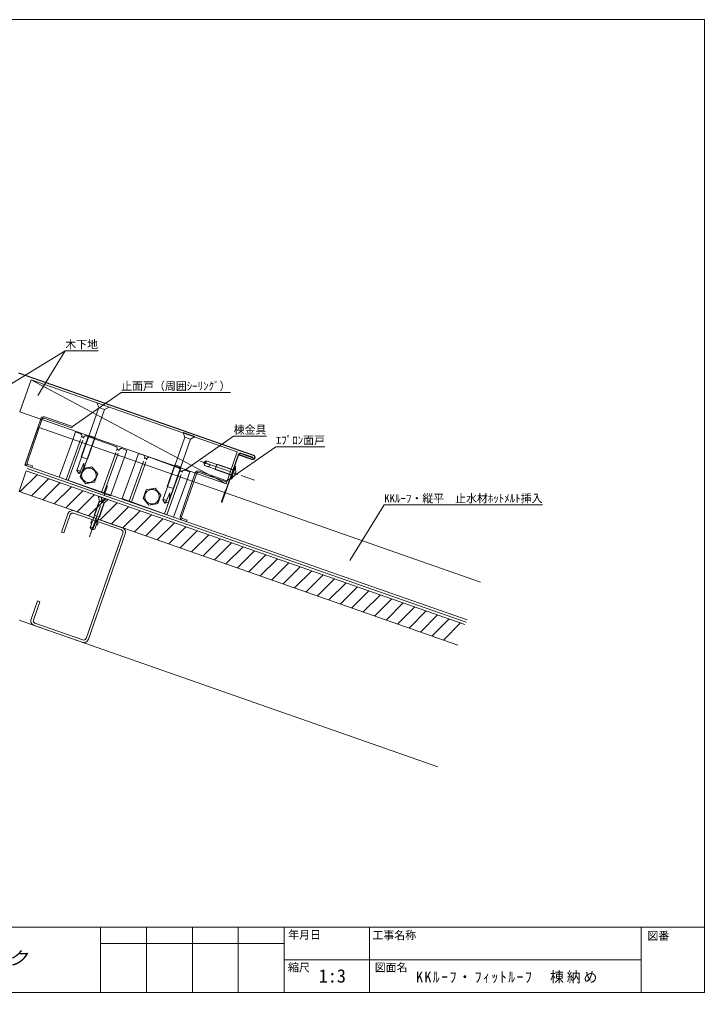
# Model space of a CAD drawing. Units: millimetres, scale not verified. Extents: x -567 to 1804, y -2125 to 401.
# Drawn here: x 1239 to 1804, y -1263 to -461 of the extents above; entities that cross this region are included whole.
import ezdxf
from ezdxf.enums import TextEntityAlignment as Align

# ---------------------------------------------------------------- set-up
doc = ezdxf.new("R2010")
doc.units = ezdxf.units.MM
doc.header["$LTSCALE"] = 3
doc.linetypes.add('CHAIN2', pattern=[12, 9, -1, 1, -1])
doc.linetypes.add('DASHED1', pattern=[1.8, 1.2, -0.6])
for name, color, linetype, lineweight in [('0-0_0', 7, 'Continuous', 18), ('0-3_LAYER004', 7, 'Continuous', 18), ('0-6_LAYER008', 4, 'Continuous', 18)]:
    doc.layers.add(name, color=color, linetype=linetype, lineweight=lineweight)
doc.layers.add('0-2_LAYER002', color=7, linetype='Continuous')
doc.styles.add('HG丸ｺﾞｼｯｸM-PRO', font='')
doc.styles.add('ＭＳ ゴシック', font='')
doc.styles.get('HG丸ｺﾞｼｯｸM-PRO').set_extended_font_data('HG丸ｺﾞｼｯｸM-PRO')
doc.styles.get('ＭＳ ゴシック').set_extended_font_data('MS Gothic')

# ---------------------------------------------------------------- blocks, each defined once
blk = doc.blocks.new('GROUP_1(4)')
at = {"layer": '0-6_LAYER008', "color": 7}
blk.add_lwpolyline([(14.097, -93.947), (19.383, -78.845), (17.495, -78.184), (12.21, -93.286)], dxfattribs=at)
blk = doc.blocks.new('GROUP_2(2)')
at = {"layer": '0-6_LAYER008', "color": 7}
blk.add_lwpolyline([(42.602, -6.451), (37.316, -21.553), (39.204, -22.214)], dxfattribs=at)

msp = doc.modelspace()

# ---------------------------------------------------------------- linework, layer by layer
at = {"layer": '0-0_0', "color": 4}
for p, q in [((1304.042, -734.023), (1277.042, -734.023)), ((1282.855, -796.447), (1323.105, -768.43)), ((1413.105, -768.43), (1323.105, -768.43)), ((1283.17, -807.356), (1283.226, -807.358)), ((1375.486, -832.324), (1415.736, -804.307)), ((1442.736, -804.307), (1415.736, -804.307)), ((1410.219, -841.025), (1450.469, -813.008)), ((1490.969, -813.008), (1450.469, -813.008)), ((1319.405, -821.741), (1319.464, -821.632)), ((1335.159, -825.063), (1335.215, -825.065)), ((1238.972, -850.009), (1244.919, -833.019)), ((1244.919, -833.019), (1606.334, -959.515)), ((1245.579, -831.132), (1607.203, -957.7)), ((1239.958, -849.96), (1253.793, -836.125)), ((1249.094, -853.552), (1263.221, -839.425)), ((1371.394, -839.448), (1371.453, -839.339)), ((1600.388, -976.504), (1238.972, -850.009)), ((1258.522, -856.851), (1272.649, -842.725)), ((1267.951, -860.151), (1282.077, -846.025)), ((1277.379, -863.451), (1291.505, -849.325)), ((1286.807, -866.751), (1300.933, -852.624)), ((1296.235, -870.051), (1310.361, -855.924)), ((1305.663, -873.351), (1319.789, -859.224)), ((1315.091, -876.65), (1329.217, -862.524)), ((1324.519, -879.95), (1338.645, -865.824)), ((1511.56, -906.751), (1539.669, -860.95)), ((1670.169, -860.95), (1539.669, -860.95)), ((1333.947, -883.25), (1348.074, -869.124)), ((1343.375, -886.55), (1357.502, -872.423)), ((1352.803, -889.85), (1366.93, -875.723)), ((1362.231, -893.15), (1376.358, -879.023)), ((1371.66, -896.449), (1385.786, -882.323)), ((1381.38, -899.457), (1395.214, -885.623)), ((1390.516, -903.049), (1404.642, -888.923)), ((1399.944, -906.349), (1414.07, -892.222)), ((1409.372, -909.649), (1423.498, -895.522)), ((1418.8, -912.948), (1432.926, -898.822)), ((1428.228, -916.248), (1442.354, -902.122)), ((1437.656, -919.548), (1451.783, -905.422)), ((1447.084, -922.848), (1461.211, -908.722)), ((1456.512, -926.148), (1470.639, -912.021)), ((1465.94, -929.448), (1480.067, -915.321)), ((1475.369, -932.747), (1489.495, -918.621)), ((1484.797, -936.047), (1498.923, -921.921)), ((1494.225, -939.347), (1508.351, -925.221)), ((1503.653, -942.647), (1517.779, -928.521)), ((1513.081, -945.947), (1527.207, -931.82)), ((1522.509, -949.247), (1536.635, -935.12)), ((1531.937, -952.546), (1546.063, -938.42)), ((1541.365, -955.846), (1555.492, -941.72)), ((1550.793, -959.146), (1564.92, -945.02)), ((1560.221, -962.446), (1574.348, -948.32)), ((1569.649, -965.746), (1583.776, -951.619)), ((1579.077, -969.046), (1593.204, -954.919)), ((1588.506, -972.345), (1602.632, -958.219))]:
    msp.add_line(p, q, dxfattribs=at)
at = {"layer": '0-0_0', "color": 3}
for p, q in [((1239.303, -752.785), (1432.102, -820.265)), ((1239.435, -752.408), (1432.234, -819.887)), ((1256.811, -790.018), (1244.452, -825.911)), ((1257.982, -790.161), (1245.525, -826.338)), ((1259.253, -789.541), (1282.48, -797.538)), ((1259.862, -788.53), (1282.855, -796.447)), ((1282.855, -796.447), (1282.48, -797.538)), ((1419.77, -819.127), (1406.028, -858.392)), ((1420.148, -819.26), (1406.405, -858.524)), ((1420.396, -819.558), (1420.264, -819.936)), ((1430.693, -823.586), (1420.264, -819.936)), ((1430.825, -823.208), (1420.396, -819.558)), ((1421.422, -818.646), (1431.332, -822.114)), ((1421.554, -818.268), (1431.464, -821.737)), ((1431.464, -821.737), (1431.332, -822.114)), ((1245.961, -828.969), (1249.549, -830.204)), ((1246.162, -827.614), (1249.987, -828.932)), ((1249.987, -828.932), (1249.549, -830.204)), ((1387.226, -833.107), (1410.219, -841.025)), ((1384.175, -834.595), (1371.816, -870.488)), ((1385.346, -834.738), (1372.889, -870.915)), ((1386.617, -834.118), (1409.844, -842.116)), ((1410.219, -841.025), (1409.844, -842.116)), ((1405.65, -858.26), (1408.954, -848.821)), ((1408.954, -848.821), (1409.331, -848.953)), ((1373.325, -873.546), (1376.913, -874.782)), ((1373.526, -872.192), (1377.351, -873.509)), ((1377.351, -873.509), (1376.913, -874.782))]:
    msp.add_line(p, q, dxfattribs=at)
at = {"layer": '0-0_0', "color": 33}
for p, q in [((1239.633, -784.262), (1248.883, -757.833)), ((1248.883, -757.833), (1418.777, -817.297)), ((1248.883, -757.833), (1409.528, -843.725)), ((1239.633, -784.262), (1409.528, -843.725)), ((1409.528, -843.725), (1418.777, -817.297))]:
    msp.add_line(p, q, dxfattribs=at)
at = {"layer": '0-0_0'}
for p, q in [((1303.177, -777.366), (1303.342, -776.894)), ((1303.177, -777.366), (1304.644, -780.74)), ((1303.342, -776.894), (1312.78, -780.198)), ((1286.475, -832.653), (1304.644, -780.74)), ((1291.194, -834.305), (1309.364, -782.392)), ((1304.644, -780.74), (1309.364, -782.392)), ((1309.364, -782.392), (1312.615, -780.669)), ((1312.615, -780.669), (1312.78, -780.198)), ((1283.226, -807.358), (1285.465, -800.792)), ((1285.41, -800.846), (1289.642, -802.376)), ((1374.121, -801.707), (1374.286, -801.235)), ((1374.121, -801.707), (1375.588, -805.082)), ((1374.286, -801.235), (1383.724, -804.539)), ((1283.151, -807.278), (1272.007, -838.098)), ((1296.301, -803.671), (1290.09, -821.416)), ((1318.795, -812.917), (1294.344, -804.076)), ((1301.586, -805.521), (1295.376, -823.266)), ((1301.586, -805.521), (1296.301, -803.671)), ((1357.419, -856.994), (1375.588, -805.082)), ((1362.138, -858.646), (1380.308, -806.733)), ((1375.588, -805.082), (1380.308, -806.733)), ((1380.308, -806.733), (1383.559, -805.011)), ((1383.559, -805.011), (1383.724, -804.539)), ((1288.385, -810.446), (1277.65, -840.138)), ((1290.266, -811.126), (1279.531, -840.818)), ((1327.729, -816.147), (1323.497, -814.617)), ((1325.459, -822.623), (1327.752, -816.115)), ((1290.09, -821.416), (1295.376, -823.266)), ((1317.538, -820.986), (1306.803, -850.679)), ((1319.419, -821.666), (1308.684, -851.359)), ((1325.469, -822.579), (1314.326, -853.399)), ((1335.14, -824.985), (1323.996, -855.805)), ((1335.215, -825.065), (1337.454, -818.499)), ((1337.399, -818.553), (1341.631, -820.083)), ((1370.784, -830.624), (1346.333, -821.783)), ((1393.036, -824.592), (1415.526, -832.464)), ((1286.475, -832.653), (1288.24, -835.177)), ((1289.773, -832.487), (1292.302, -826.66)), ((1340.374, -828.153), (1329.639, -857.845)), ((1342.255, -828.833), (1331.52, -858.525)), ((1367.245, -828.013), (1361.034, -845.757)), ((1372.53, -829.863), (1366.32, -847.607)), ((1372.53, -829.863), (1367.245, -828.013)), ((1379.718, -833.854), (1375.486, -832.324)), ((1377.448, -840.33), (1379.741, -833.822)), ((1391.269, -826.093), (1392.137, -826.681)), ((1391.8, -828.398), (1414.205, -836.239)), ((1395.523, -829.171), (1394.474, -829.334)), ((1400.42, -831.733), (1414.106, -836.523)), ((1413.164, -839.215), (1416.568, -829.489)), ((1413.615, -839.741), (1417.249, -829.359)), ((1417.249, -829.359), (1416.568, -829.489)), ((1314.326, -853.399), (1272.007, -838.098)), ((1291.194, -834.305), (1288.24, -835.177)), ((1369.527, -838.693), (1358.792, -868.386)), ((1371.408, -839.373), (1360.673, -869.066)), ((1377.458, -840.286), (1366.315, -871.106)), ((1413.615, -839.741), (1413.164, -839.215)), ((1416.389, -835.23), (1416.604, -834.615)), ((1417.114, -835.484), (1416.389, -835.23)), ((1417.329, -834.869), (1416.604, -834.615)), ((1361.034, -845.757), (1366.32, -847.607)), ((1304.358, -854.356), (1304.523, -853.884)), ((1304.358, -854.356), (1305.155, -858.132)), ((1304.523, -853.884), (1312.074, -856.527)), ((1307.04, -854.765), (1306.414, -858.572)), ((1309.557, -855.646), (1307.672, -859.013)), ((1308.931, -859.453), (1311.909, -856.999)), ((1311.909, -856.999), (1312.074, -856.527)), ((1366.315, -871.106), (1323.996, -855.805)), ((1357.419, -856.994), (1359.184, -859.519)), ((1360.717, -856.828), (1363.246, -851.001)), ((1324.01, -879.772), (1284.368, -865.897)), ((1297.636, -879.614), (1305.155, -858.132)), ((1300.842, -869.548), (1304.872, -858.033)), ((1301.412, -880.936), (1308.931, -859.453)), ((1309.214, -859.552), (1304.872, -858.033)), ((1305.184, -871.067), (1309.214, -859.552)), ((1362.138, -858.646), (1359.184, -859.519)), ((1275.873, -884.114), (1281.158, -869.012)), ((1283.707, -867.785), (1323.349, -881.66)), ((1300.582, -878.943), (1303.11, -873.116)), ((1305.184, -871.067), (1300.842, -869.548)), ((1297.636, -879.614), (1299.049, -881.634)), ((1301.412, -880.936), (1299.049, -881.634)), ((1324.576, -884.208), (1294.184, -971.043)), ((1296.071, -971.704), (1326.464, -884.869)), ((1238.972, -955.957), (1584.068, -1076.74)), ((1251.332, -960.283), (1290.975, -974.158)), ((1291.635, -972.27), (1251.993, -958.395)), ((669.669, -1208.85), (1803.669, -1208.85)), ((1306.194, -1208.85), (1306.194, -1262.85)), ((1343.994, -1208.85), (1343.994, -1262.85)), ((1381.794, -1208.85), (1381.794, -1262.85)), ((1419.594, -1208.85), (1419.594, -1262.85)), ((1457.394, -1208.85), (1457.394, -1262.85)), ((1527.594, -1208.85), (1527.594, -1262.85)), ((1751.526, -1208.85), (1751.526, -1262.85)), ((1457.394, -1222.35), (1306.194, -1222.35)), ((1751.526, -1235.85), (1457.394, -1235.85))]:
    msp.add_line(p, q, dxfattribs=at)
at = {"layer": '0-0_0', "color": 5}
for p, q in [((1254.593, -797.04), (1243.692, -828.187)), ((1254.593, -797.04), (1619.048, -924.599)), ((1243.692, -828.187), (1608.147, -955.747)), ((1291.216, -840.237), (1289.213, -837.861)), ((1292.62, -841.903), (1291.216, -840.237)), ((1293.975, -843.512), (1292.62, -841.903)), ((1297.165, -842.943), (1293.975, -843.512)), ((1300.469, -842.353), (1297.165, -842.943)), ((1343.205, -857.944), (1341.202, -855.568)), ((1344.609, -859.61), (1343.205, -857.944)), ((1345.964, -861.219), (1344.609, -859.61)), ((1349.154, -860.65), (1345.964, -861.219)), ((1352.458, -860.06), (1349.154, -860.65))]:
    msp.add_line(p, q, dxfattribs=at)
at = {"layer": '0-0_0', "linetype": 'DASHED1'}
for p, q in [((1288.365, -810.496), (1290.65, -804.211)), ((1290.239, -811.176), (1292.534, -804.612)), ((1317.47, -821.171), (1319.769, -814.496)), ((1319.464, -821.632), (1321.759, -815.068)), ((1340.354, -828.203), (1342.639, -821.918)), ((1342.228, -828.883), (1344.523, -822.319)), ((1369.459, -838.878), (1371.758, -832.203)), ((1371.453, -839.339), (1373.748, -832.775))]:
    msp.add_line(p, q, dxfattribs=at)
at = {"layer": '0-0_0', "color": 4, "linetype": 'CHAIN2'}
for p, q in [((1388.034, -824.96), (1432.81, -840.632)), ((1297.06, -887.315), (1311.817, -845.154))]:
    msp.add_line(p, q, dxfattribs=at)
at = {"layer": '0-0_0'}
msp.add_lwpolyline([(669.669, -460.95), (1803.669, -460.95), (1803.669, -1262.85), (669.669, -1262.85)], close=True, dxfattribs=at)
at = {"layer": '0-0_0', "color": 4}
msp.add_lwpolyline([(1254.405, -770.907), (1277.042, -734.023), (1210.869, -774.45)], dxfattribs=at)
at = {"layer": '0-0_0'}
for points in [[(1391.8, -828.398), (1391.269, -826.093), (1393.036, -824.592)], [(1400.42, -831.733), (1401.94, -827.391), (1415.626, -832.181)], [(1299.473, -874.366), (1298.688, -874.091), (1298.05, -875.916), (1298.835, -876.191)], [(1303.249, -875.687), (1304.034, -875.962), (1303.396, -877.787), (1302.61, -877.512)]]:
    msp.add_lwpolyline(points, dxfattribs=at)
at = {"layer": '0-0_0', "color": 5}
for points in [[(1289.213, -837.861), (1291.726, -830.911), (1299.001, -829.612)], [(1299.001, -829.612), (1303.763, -835.263), (1301.25, -842.213), (1300.469, -842.353)], [(1341.202, -855.568), (1343.715, -848.618), (1350.99, -847.319)], [(1350.99, -847.319), (1355.752, -852.97), (1353.239, -859.92), (1352.458, -860.06)]]:
    msp.add_lwpolyline(points, dxfattribs=at)
at = {"layer": '0-0_0', "color": 3}
for centre, radius, start, end in [((1238.972, -753.729), 1.4, 70.70995, 109.29005), ((1259.08, -790.799), 2.4, 71, 161), ((1258.928, -790.486), 1, 71, 161), ((1246.742, -826.7), 2.4, 161, 251), ((1421.092, -819.59), 1.4, 70.70995, 160.70995), ((1421.092, -819.59), 1, 70.70995, 160.70995), ((1431.358, -821.693), 2.007, 250.65689, 64.10119), ((1431.358, -821.693), 1.607, 250.65689, 64.10119), ((1246.487, -826.669), 1, 161, 251), ((1386.444, -835.376), 2.4, 71, 161), ((1386.292, -835.064), 1, 71, 161), ((1406.028, -858.392), 0.4, 160.70995, 340.70995), ((1374.106, -871.277), 2.4, 161, 251), ((1373.851, -871.246), 1, 161, 251)]:
    msp.add_arc(centre, radius, start, end, dxfattribs=at)
at = {"layer": '0-0_0'}
for centre, radius, start, end in [((1289.132, -803.787), 1.5, 1.71838, 70.12205), ((1230.711, -806.833), 60, 2.56395, 2.98421), ((1291.653, -804.167), 1, 178.95034, 321.30085), ((1336.798, -845.19), 60, 137.25989, 137.68014), ((1293.834, -805.487), 1.5, 70.12205, 138.52572), ((1318.285, -814.328), 1.5, 1.71838, 70.12205), ((1259.864, -817.373), 60, 2.56395, 2.98421), ((1320.806, -814.707), 1, 178.95034, 321.30085), ((1365.951, -855.73), 60, 137.25989, 137.68014), ((1322.987, -816.028), 1.5, 70.12205, 138.52572), ((1341.121, -821.494), 1.5, 1.71838, 70.12205), ((1282.7, -824.54), 60, 2.56395, 2.98421), ((1343.642, -821.874), 1, 178.95034, 321.30085), ((1388.787, -862.896), 60, 137.25989, 137.68014), ((1345.823, -823.194), 1.5, 70.12205, 138.52572), ((1391.372, -825.114), 1.744, 296.01149, 17.39573), ((1287.489, -835.389), 2.918, 47.30271, 110.34995), ((1281.737, -829.69), 8.508, 319.84107, 340.8114), ((1267.639, -827.415), 24.674, 348.58298, 1.35422), ((1370.274, -832.035), 1.5, 1.71838, 70.12205), ((1311.853, -835.08), 60, 2.56395, 2.98421), ((1372.795, -832.414), 1, 178.95034, 321.30085), ((1417.94, -873.437), 60, 137.25989, 137.68014), ((1374.976, -833.735), 1.5, 70.12205, 138.52572), ((1395.72, -818.99), 8.484, 245.02256, 268.74814), ((1395.336, -828.32), 0.871, 282.42674, 76.83837), ((1410.836, -833.022), 6.743, 305.08833, 14.8606), ((1405.228, -830.978), 12.13, 358.51346, 7.67324), ((1405.228, -830.978), 12.13, 313.74666, 321.43547), ((1305.122, -856.342), 2.128, 30.37829, 111.04162), ((1307.703, -856.906), 1.802, 26.96807, 114.45184), ((1310.081, -858.054), 2.111, 29.97746, 111.44245), ((1358.433, -859.73), 2.918, 47.30271, 110.34995), ((1352.682, -854.031), 8.508, 319.84107, 340.8114), ((1338.583, -851.756), 24.674, 348.58298, 1.35422), ((1283.046, -869.673), 4, 70.70991, 160.71), ((1283.046, -869.673), 2, 70.70991, 160.71), ((1278.443, -873.7), 24.674, 353.41758, 1.35422), ((1298.516, -881.555), 2.131, 42.86638, 114.37126), ((1292.546, -876.147), 8.508, 319.84107, 340.8114), ((1322.688, -883.547), 2, 340.70991, 70.71), ((1322.688, -883.547), 4, 340.70991, 70.71), ((1252.654, -956.508), 4, 160.70995, 250.71), ((1252.654, -956.508), 2, 160.70995, 250.71009), ((1292.296, -970.382), 4, 250.70991, 340.71), ((1292.296, -970.382), 2, 250.70981, 340.71009)]:
    msp.add_arc(centre, radius, start, end, dxfattribs=at)
at = {"layer": '0-0_0', "color": 2}
for centre in [(1291.653, -804.167), (1320.806, -814.707), (1343.642, -821.874), (1372.795, -832.414)]:
    msp.add_arc(centre, 1, 178.94325, 321.30085, dxfattribs=at)
at = {"layer": '0-0_0', "color": 5}
for centre, start, end in [((1296.488, -836.562), 294.6599, 219.5842), ((1296.488, -836.562), 219.5842, 294.6599), ((1348.477, -854.269), 294.6599, 219.5842), ((1348.477, -854.269), 219.5842, 294.6599)]:
    msp.add_arc(centre, 6, start, end, dxfattribs=at)

# ---------------------------------------------------------------- block references
at = {"layer": '0-0_0'}
for name in ['GROUP_2(2)', 'GROUP_1(4)']:
    msp.add_blockref(name, (1236.669, -861.9), dxfattribs=at)

# ---------------------------------------------------------------- texts
at = {"layer": '0-0_0', "style": 'ＭＳ ゴシック'}
for s, height, p in [('木下地', 6.598, (1277.042, -734.023)), ('止面戸（周囲ｼｰﾘﾝｸﾞ）', 6.598, (1323.105, -768.43)), ('棟金具', 6.598, (1415.736, -804.307)), ('ｴﾌﾟﾛﾝ面戸', 6.598, (1450.469, -813.008)), ('年月日', 6.598, (1460.669, -1220.55)), ('工事名称', 6.598, (1530.069, -1220.95)), ('図番', 6.598, (1756.669, -1221.45)), ('縮尺', 6.598, (1460.569, -1247.55)), ('図面名', 6.598, (1531.969, -1247.55)), ('1:3', 11, (1485.819, -1257.95))]:
    msp.add_text(s, height=height, dxfattribs=at).set_placement(p, align=Align.BOTTOM_LEFT)
at = {"layer": '0-0_0', "color": 3, "style": 'HG丸ｺﾞｼｯｸM-PRO', "oblique": 15, "width": 1.1}
msp.add_text('株式会社コマスヤアルテック', height=11, dxfattribs=at).set_placement((1031.661, -1243.35), align=Align.BOTTOM_LEFT)
at = {"layer": '0-2_LAYER002', "style": 'ＭＳ ゴシック'}
msp.add_text('㏍ﾙｰﾌ・縦平\u3000止水材ﾎｯﾄﾒﾙﾄ挿入', height=6.598, dxfattribs=at).set_placement((1539.669, -860.95), align=Align.BOTTOM_LEFT)
at = {"layer": '0-3_LAYER004', "insert": (1566.06, -1255.35), "char_height": 8.798, "attachment_point": 7, "style": 'ＭＳ ゴシック'}
msp.add_mtext('\\T1.21;\\W0.95;KKﾙｰﾌ・ﾌｨｯﾄﾙｰﾌ\u3000棟納め', dxfattribs=at)

doc.saveas('drawing.dxf')
